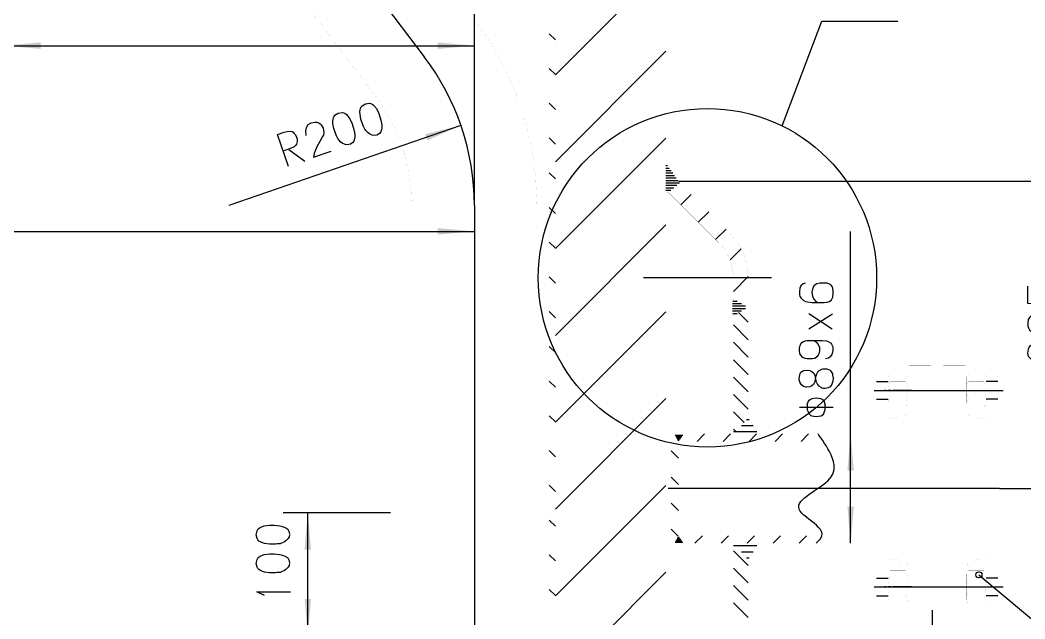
# Model space of a CAD drawing. Extents: x 0 to 8410, y 0 to 11890.
# Drawn here: x 3619 to 4437, y 7363 to 7851 of the extents above; entities that cross this region are included whole.
import ezdxf

# ---------------------------------------------------------------- set-up
doc = ezdxf.new("R2010")
doc.units = 0
doc.header["$MEASUREMENT"] = 0
doc.linetypes.add('中心线', pattern=[20.6, 15, -1.8, 2, -1.8])
for name, color, linetype in [('6', 7, 'Continuous'), ('7', 7, 'Continuous'), ('8', 7, 'Continuous'), ('9', 7, 'Continuous')]:
    doc.layers.add(name, color=color, linetype=linetype)

# ---------------------------------------------------------------- blocks, each defined once
blk = doc.blocks.new('BLKENT38')
at = {"layer": '6', "color": 2, "linetype": 'Continuous'}
for p, q in [((3895.59, 7776.06), (3895.78, 7777.46)), ((3895.67, 7773.87), (3895.59, 7776.06)), ((3895.78, 7777.46), (3896.02, 7778.73)), ((3896.02, 7778.73), (3896.66, 7779.98)), ((3896.66, 7779.98), (3897.34, 7780.81)), ((3897.34, 7780.81), (3900.05, 7782.49)), ((3900.05, 7782.49), (3903.4, 7782.9)), ((3903.4, 7782.9), (3905.27, 7782.51)), ((3905.27, 7782.51), (3906.73, 7781.38)), ((3906.73, 7781.38), (3909.03, 7778.62)), ((3909.03, 7778.62), (3911.01, 7774.56)), ((3855.76, 7766.94), (3858.84, 7767.55)), ((3858.84, 7767.55), (3860.58, 7767.56)), ((3860.58, 7767.56), (3862.02, 7767.02)), ((3873.53, 7768.46), (3873.72, 7769.87)), ((3873.6, 7766.27), (3873.53, 7768.46)), ((3873.72, 7769.87), (3873.96, 7771.13)), ((3873.96, 7771.13), (3874.6, 7772.39)), ((3874.6, 7772.39), (3875.28, 7773.21)), ((3875.28, 7773.21), (3877.99, 7774.89)), ((3877.99, 7774.89), (3881.33, 7775.3)), ((3881.33, 7775.3), (3883.21, 7774.91)), ((3883.21, 7774.91), (3884.66, 7773.78)), ((3884.66, 7773.78), (3886.97, 7771.02)), ((3886.97, 7771.02), (3888.95, 7766.96)), ((3896.47, 7769.85), (3895.67, 7773.87)), ((3898.06, 7765.22), (3896.47, 7769.85)), ((3911.01, 7774.56), (3912.19, 7771.12)), ((3912.19, 7771.12), (3912.75, 7769.24)), ((3912.75, 7769.24), (3913.22, 7766.73)), ((3828.42, 7757.52), (3833.83, 7759.24)), ((3833.83, 7759.24), (3836.21, 7759.91)), ((3836.21, 7759.91), (3839.04, 7760.14)), ((3839.04, 7760.14), (3840.48, 7759.9)), ((3840.48, 7759.9), (3841.22, 7759.42)), ((3841.22, 7759.42), (3842.15, 7758.4)), ((3851.43, 7760.41), (3852.04, 7763.14)), ((3851.79, 7756.54), (3851.43, 7760.41)), ((3852.04, 7763.14), (3853.44, 7765.54)), ((3853.44, 7765.54), (3855.76, 7766.94)), ((3862.02, 7767.02), (3863.17, 7766.23)), ((3863.17, 7766.23), (3864.05, 7765.35)), ((3864.05, 7765.35), (3865.66, 7762.65)), ((3865.66, 7762.65), (3866.03, 7761)), ((3866.03, 7761), (3866.33, 7759.03)), ((3874.41, 7762.25), (3873.6, 7766.27)), ((3876, 7757.62), (3874.41, 7762.25)), ((3888.95, 7766.96), (3890.13, 7763.52)), ((3890.13, 7763.52), (3890.68, 7761.64)), ((3890.68, 7761.64), (3891.16, 7759.14)), ((3898.61, 7763.92), (3898.06, 7765.22)), ((3899.56, 7761.73), (3898.61, 7763.92)), ((3900.4, 7760.69), (3899.56, 7761.73)), ((3902.21, 7758.8), (3900.4, 7760.69)), ((3912.68, 7759.59), (3911.48, 7758.29)), ((3913.22, 7761.4), (3912.68, 7759.59)), ((3913.22, 7766.73), (3913.38, 7764.87)), ((3913.45, 7762.97), (3913.22, 7761.4)), ((3913.38, 7764.87), (3913.45, 7762.97)), ((3837.4, 7731.45), (3828.42, 7757.52)), ((3842.15, 7758.4), (3843.04, 7757.23)), ((3843.04, 7757.23), (3843.98, 7755.33)), ((3843.98, 7755.33), (3844.35, 7753.98)), ((3844.56, 7751.68), (3844.28, 7750.55)), ((3844.35, 7753.98), (3844.59, 7752.73)), ((3844.59, 7752.73), (3844.56, 7751.68)), ((3862.96, 7751.65), (3860.6, 7747.28)), ((3865.25, 7755.69), (3862.96, 7751.65)), ((3865.88, 7756.95), (3865.25, 7755.69)), ((3866.33, 7759.03), (3865.88, 7756.95)), ((3876.55, 7756.33), (3876, 7757.62)), ((3877.49, 7754.14), (3876.55, 7756.33)), ((3878.34, 7753.09), (3877.49, 7754.14)), ((3880.15, 7751.2), (3878.34, 7753.09)), ((3881.21, 7750.38), (3880.15, 7751.2)), ((3890.62, 7751.99), (3889.42, 7750.69)), ((3891.16, 7753.81), (3890.62, 7751.99)), ((3891.16, 7759.14), (3891.32, 7757.27)), ((3891.39, 7755.37), (3891.16, 7753.81)), ((3891.32, 7757.27), (3891.39, 7755.37)), ((3903.27, 7757.98), (3902.21, 7758.8)), ((3905.55, 7756.98), (3903.27, 7757.98)), ((3907.12, 7756.64), (3905.55, 7756.98)), ((3908.98, 7756.84), (3907.12, 7756.64)), ((3911.48, 7758.29), (3909.33, 7756.95)), ((3839.17, 7745.98), (3833.5, 7744.17)), ((3837.58, 7745.28), (3850.69, 7735.87)), ((3841.93, 7747.52), (3839.17, 7745.98)), ((3842.23, 7747.77), (3841.93, 7747.52)), ((3843.35, 7748.75), (3842.23, 7747.77)), ((3843.99, 7749.71), (3843.35, 7748.75)), ((3844.28, 7750.55), (3843.99, 7749.71)), ((3857.81, 7739.07), (3872.09, 7743.98)), ((3859.08, 7744.09), (3858.37, 7741.93)), ((3860.6, 7747.28), (3859.08, 7744.09)), ((3883.48, 7749.39), (3881.21, 7750.38)), ((3885.05, 7749.04), (3883.48, 7749.39)), ((3886.92, 7749.24), (3885.05, 7749.04)), ((3889.42, 7750.69), (3887.27, 7749.36)), ((3858.37, 7741.93), (3857.81, 7739.07))]:
    blk.add_line(p, q, dxfattribs=at)
at = {"layer": '6', "color": 1, "linetype": 'Continuous'}
blk.add_line((3977.9, 7764.88), (3788.8, 7699.76), dxfattribs=at)
blk.add_solid([(3977.9, 7764.88), (3950.5, 7752.67), (3948.79, 7757.62)], dxfattribs=at)
blk = doc.blocks.new('BLKENT94')
at = {"layer": '6', "color": 1, "linetype": 'Continuous'}
for p, q in [((3988.8, 7699.76), (3988.8, 7849.78)), ((3504.85, 7829.78), (3988.8, 7829.78))]:
    blk.add_line(p, q, dxfattribs=at)
for points in [[(3605.68, 7829.78), (3635.57, 7832.4), (3635.57, 7827.17)], [(3988.8, 7829.78), (3958.91, 7827.17), (3958.91, 7832.4)]]:
    blk.add_solid(points, dxfattribs=at)
blk = doc.blocks.new('BLKENT101')
at = {"layer": '6', "color": 1, "linetype": 'Continuous'}
for p, q in [((3920.58, 7449.35), (3833.13, 7449.35)), ((3853.13, 7349.35), (3853.13, 7449.35)), ((3920.58, 7349.35), (3833.13, 7349.35))]:
    blk.add_line(p, q, dxfattribs=at)
at = {"layer": '6', "color": 2, "linetype": 'Continuous'}
for p, q in [((3811.13, 7431.48), (3811.83, 7434.77)), ((3811.83, 7434.77), (3812.81, 7436.42)), ((3812.81, 7436.42), (3814.35, 7437.42)), ((3814.35, 7437.42), (3817.71, 7438.71)), ((3817.71, 7438.71), (3822.19, 7439.26)), ((3822.19, 7439.26), (3825.83, 7439.26)), ((3825.83, 7439.26), (3827.79, 7439.16)), ((3827.79, 7439.16), (3830.31, 7438.8)), ((3830.31, 7438.8), (3832.13, 7438.34)), ((3832.13, 7438.34), (3833.95, 7437.79)), ((3833.95, 7437.79), (3835.35, 7437.06)), ((3835.35, 7437.06), (3836.89, 7435.96)), ((3836.89, 7435.96), (3837.73, 7434.41)), ((3837.73, 7434.41), (3838.29, 7431.93)), ((3811.83, 7428.37), (3811.13, 7431.48)), ((3812.39, 7427.45), (3811.83, 7428.37)), ((3813.37, 7426.44), (3812.39, 7427.45)), ((3814.49, 7425.8), (3813.37, 7426.44)), ((3815.75, 7425.16), (3814.49, 7425.8)), ((3817.85, 7424.52), (3815.75, 7425.16)), ((3821.91, 7423.97), (3817.85, 7424.52)), ((3826.81, 7423.97), (3821.91, 7423.97)), ((3828.21, 7424.07), (3826.81, 7423.97)), ((3830.59, 7424.25), (3828.21, 7424.07)), ((3831.85, 7424.71), (3830.59, 7424.25)), ((3834.23, 7425.8), (3831.85, 7424.71)), ((3835.35, 7426.54), (3834.23, 7425.8)), ((3837.03, 7428.37), (3835.35, 7426.54)), ((3837.87, 7429.74), (3837.03, 7428.37)), ((3838.29, 7431.57), (3837.87, 7429.74)), ((3817.71, 7415.37), (3822.19, 7415.92)), ((3822.19, 7415.92), (3825.83, 7415.92)), ((3825.83, 7415.92), (3827.79, 7415.83)), ((3827.79, 7415.83), (3830.31, 7415.46)), ((3830.31, 7415.46), (3832.13, 7415.01)), ((3811.13, 7408.14), (3811.83, 7411.44)), ((3811.83, 7405.03), (3811.13, 7408.14)), ((3811.83, 7411.44), (3812.81, 7413.09)), ((3812.81, 7413.09), (3814.35, 7414.09)), ((3814.35, 7414.09), (3817.71, 7415.37)), ((3832.13, 7415.01), (3833.95, 7414.46)), ((3833.95, 7414.46), (3835.35, 7413.73)), ((3835.35, 7413.73), (3836.89, 7412.63)), ((3836.89, 7412.63), (3837.73, 7411.07)), ((3837.73, 7411.07), (3838.29, 7408.6)), ((3838.29, 7408.24), (3837.87, 7406.41)), ((3812.39, 7404.12), (3811.83, 7405.03)), ((3813.37, 7403.11), (3812.39, 7404.12)), ((3814.49, 7402.47), (3813.37, 7403.11)), ((3815.75, 7401.83), (3814.49, 7402.47)), ((3817.85, 7401.19), (3815.75, 7401.83)), ((3821.91, 7400.64), (3817.85, 7401.19)), ((3826.81, 7400.64), (3821.91, 7400.64)), ((3828.21, 7400.73), (3826.81, 7400.64)), ((3830.59, 7400.92), (3828.21, 7400.73)), ((3831.85, 7401.37), (3830.59, 7400.92)), ((3834.23, 7402.47), (3831.85, 7401.37)), ((3835.35, 7403.2), (3834.23, 7402.47)), ((3837.03, 7405.03), (3835.35, 7403.2)), ((3837.87, 7406.41), (3837.03, 7405.03)), ((3817.85, 7381.97), (3811.55, 7385.09)), ((3811.55, 7385.09), (3838.99, 7385.09))]:
    blk.add_line(p, q, dxfattribs=at)
at = {"layer": '6', "color": 1, "linetype": 'Continuous'}
for points in [[(3853.13, 7449.35), (3855.75, 7419.46), (3850.52, 7419.46)], [(3853.13, 7349.35), (3850.52, 7379.24), (3855.75, 7379.24)]]:
    blk.add_solid(points, dxfattribs=at)
blk = doc.blocks.new('BLKENT102')
at = {"layer": '6', "color": 1, "linetype": 'Continuous'}
blk.add_line((4295.3, 7424.59), (4295.3, 7678.59), dxfattribs=at)
at = {"layer": '6', "color": 2, "linetype": 'Continuous'}
for p, q in [((4258.34, 7636.41), (4256.52, 7635.77)), ((4270.1, 7636.41), (4267.86, 7635.86)), ((4273.88, 7636.41), (4270.1, 7636.41)), ((4275.84, 7636.41), (4273.88, 7636.41)), ((4277.52, 7635.95), (4275.84, 7636.41)), ((4253.86, 7632.29), (4253.58, 7629.55)), ((4253.58, 7629.55), (4253.58, 7627.26)), ((4254.84, 7634.12), (4253.86, 7632.29)), ((4256.52, 7635.77), (4254.84, 7634.12)), ((4264.5, 7632.48), (4263.8, 7629.18)), ((4263.8, 7629.18), (4264.22, 7625.52)), ((4265.62, 7634.49), (4264.5, 7632.48)), ((4267.86, 7635.86), (4265.62, 7634.49)), ((4279.06, 7635.13), (4277.52, 7635.95)), ((4280.6, 7633.39), (4279.06, 7635.13)), ((4281.16, 7630.46), (4280.6, 7633.39)), ((4281.16, 7627.99), (4281.16, 7630.46)), ((4253.58, 7627.26), (4254, 7625.52)), ((4254, 7625.52), (4254.98, 7624.06)), ((4254.98, 7624.06), (4256.66, 7622.59)), ((4256.66, 7622.59), (4258.48, 7621.59)), ((4258.48, 7621.59), (4260.3, 7621.31)), ((4260.3, 7621.31), (4263.66, 7620.76)), ((4263.66, 7620.76), (4273.74, 7620.76)), ((4264.22, 7625.52), (4265.48, 7623.14)), ((4265.48, 7623.14), (4267.02, 7621.59)), ((4267.02, 7621.59), (4268.14, 7620.95)), ((4273.74, 7620.76), (4276.12, 7620.95)), ((4276.12, 7620.95), (4278.08, 7621.5)), ((4278.08, 7621.5), (4279.76, 7622.69)), ((4279.76, 7622.69), (4280.88, 7624.88)), ((4280.88, 7624.88), (4281.16, 7627.99)), ((4280.6, 7611.25), (4261.14, 7598.9)), ((4280.18, 7598.9), (4261.28, 7611.52)), ((4254.84, 7586.91), (4255.68, 7588.01)), ((4255.68, 7588.01), (4256.94, 7589.01)), ((4256.94, 7589.01), (4258.48, 7589.56)), ((4258.48, 7589.56), (4260.02, 7589.65)), ((4260.02, 7589.65), (4266.46, 7589.65)), ((4266.18, 7589.56), (4268, 7587.82)), ((4266.46, 7589.65), (4272.2, 7589.65)), ((4268, 7587.82), (4269.26, 7585.9)), ((4272.2, 7589.65), (4275.56, 7589.38)), ((4275.56, 7589.38), (4277.1, 7589.01)), ((4277.1, 7589.01), (4278.78, 7587.82)), ((4278.78, 7587.82), (4279.76, 7586.73)), ((4253.58, 7582.97), (4254, 7585.08)), ((4253.58, 7581.33), (4253.58, 7582.97)), ((4254, 7579.22), (4253.58, 7581.33)), ((4254, 7585.08), (4254.42, 7586.27)), ((4254.84, 7577.67), (4254, 7579.22)), ((4254.42, 7586.27), (4254.84, 7586.91)), ((4269.68, 7579.5), (4268.98, 7577.67)), ((4269.26, 7585.9), (4269.82, 7583.89)), ((4269.82, 7581.88), (4269.68, 7579.5)), ((4269.82, 7583.89), (4269.82, 7581.88)), ((4279.76, 7586.73), (4280.46, 7585.17)), ((4280.46, 7579.86), (4279.9, 7578.31)), ((4280.46, 7585.17), (4280.74, 7584.07)), ((4280.74, 7581.88), (4280.46, 7579.86)), ((4280.74, 7584.07), (4280.74, 7581.88)), ((4256.38, 7575.93), (4254.84, 7577.67)), ((4258.2, 7574.92), (4256.38, 7575.93)), ((4260.02, 7574.65), (4258.2, 7574.92)), ((4261.98, 7574.65), (4260.02, 7574.65)), ((4264.22, 7574.65), (4261.98, 7574.65)), ((4266.18, 7575.01), (4264.22, 7574.65)), ((4267.72, 7576.29), (4266.18, 7575.01)), ((4268.98, 7577.67), (4267.72, 7576.29)), ((4277.24, 7575.38), (4274.86, 7574.65)), ((4278.64, 7576.39), (4277.24, 7575.38)), ((4279.9, 7578.31), (4278.64, 7576.39)), ((4253.58, 7560.46), (4254.14, 7562.75)), ((4254.14, 7562.75), (4254.84, 7563.85)), ((4254.84, 7563.85), (4256.1, 7564.86)), ((4256.1, 7564.86), (4257.08, 7565.31)), ((4257.08, 7565.31), (4260.02, 7565.59)), ((4260.02, 7565.59), (4261.98, 7565.31)), ((4261.98, 7565.31), (4263.8, 7564.49)), ((4263.8, 7564.49), (4265.2, 7563.03)), ((4265.2, 7563.03), (4266.04, 7561.29)), ((4268.28, 7563.85), (4267.58, 7562.2)), ((4269.54, 7564.95), (4268.28, 7563.85)), ((4271.5, 7566.23), (4269.54, 7564.95)), ((4272.76, 7566.41), (4271.5, 7566.23)), ((4274.58, 7566.41), (4272.76, 7566.41)), ((4276.26, 7566.41), (4274.58, 7566.41)), ((4277.66, 7565.86), (4276.26, 7566.41)), ((4278.78, 7565.22), (4277.66, 7565.86)), ((4279.34, 7564.77), (4278.78, 7565.22)), ((4279.9, 7563.85), (4279.34, 7564.77)), ((4280.74, 7562.48), (4279.9, 7563.85)), ((4253.44, 7557.72), (4253.58, 7560.46)), ((4254.14, 7555.16), (4253.44, 7557.72)), ((4255.26, 7553.51), (4254.14, 7555.16)), ((4266.04, 7556.07), (4265.06, 7553.97)), ((4266.04, 7561.29), (4266.32, 7560.01)), ((4266.46, 7558.45), (4266.04, 7556.07)), ((4266.32, 7560.01), (4267.02, 7556.62)), ((4267.58, 7562.2), (4266.46, 7559.09)), ((4267.02, 7556.62), (4267.72, 7554.88)), ((4267.72, 7554.88), (4268.28, 7553.97)), ((4279.9, 7553.69), (4280.6, 7555.25)), ((4280.6, 7555.25), (4281.02, 7556.8)), ((4280.88, 7561.47), (4280.74, 7562.48)), ((4281.3, 7558.91), (4280.88, 7561.47)), ((4281.02, 7556.8), (4281.3, 7558.91)), ((4256.94, 7552.23), (4255.26, 7553.51)), ((4258.76, 7551.77), (4256.94, 7552.23)), ((4259.74, 7551.77), (4258.76, 7551.77)), ((4261.98, 7551.95), (4259.74, 7551.77)), ((4263.8, 7552.69), (4261.98, 7551.95)), ((4265.06, 7553.97), (4263.8, 7552.69)), ((4268.28, 7553.97), (4269.12, 7552.69)), ((4269.12, 7552.69), (4270.94, 7551.68)), ((4270.94, 7551.68), (4271.92, 7551.22)), ((4271.92, 7551.22), (4273.04, 7550.95)), ((4273.04, 7550.95), (4274.3, 7550.95)), ((4274.3, 7550.95), (4275.84, 7551.04)), ((4275.84, 7551.04), (4277.38, 7551.41)), ((4277.38, 7551.41), (4278.36, 7551.95)), ((4278.36, 7551.95), (4279.2, 7552.6)), ((4279.2, 7552.6), (4279.9, 7553.69)), ((4260.02, 7537.5), (4260.86, 7540.33)), ((4260.86, 7540.33), (4261.42, 7541.16)), ((4261.42, 7541.16), (4262.82, 7542.07)), ((4262.82, 7542.07), (4263.94, 7542.53)), ((4263.94, 7542.53), (4265.34, 7542.8)), ((4265.34, 7542.8), (4267.3, 7542.9)), ((4267.3, 7542.9), (4269.26, 7542.8)), ((4269.26, 7542.8), (4270.8, 7542.53)), ((4270.8, 7542.53), (4272.06, 7541.98)), ((4272.06, 7541.98), (4273.32, 7541.07)), ((4273.32, 7541.07), (4274.58, 7537.5)), ((4253.58, 7535.39), (4281.16, 7535.39)), ((4260.02, 7537.5), (4260.02, 7533.29)), ((4260.02, 7533.29), (4261.42, 7529.9)), ((4273.18, 7529.72), (4274.58, 7533.29)), ((4274.58, 7533.29), (4274.58, 7537.5)), ((4261.42, 7529.9), (4262.4, 7529.08)), ((4262.4, 7529.08), (4262.96, 7528.71)), ((4262.96, 7528.71), (4263.8, 7528.35)), ((4263.8, 7528.35), (4265.34, 7527.98)), ((4265.34, 7527.98), (4267.3, 7527.89)), ((4267.3, 7527.89), (4269.26, 7527.98)), ((4269.26, 7527.98), (4271.36, 7528.44)), ((4271.36, 7528.44), (4272.06, 7528.8)), ((4272.06, 7528.8), (4273.18, 7529.72))]:
    blk.add_line(p, q, dxfattribs=at)
at = {"layer": '6', "color": 1, "linetype": 'Continuous'}
for points in [[(4295.3, 7513.59), (4297.92, 7483.7), (4292.69, 7483.7)], [(4295.3, 7424.59), (4292.69, 7454.48), (4297.92, 7454.48)]]:
    blk.add_solid(points, dxfattribs=at)
blk = doc.blocks.new('BLKENT103')
at = {"layer": '6', "color": 1, "linetype": 'Continuous'}
for p, q in [((4361.8, 7370.09), (4361.8, 7282.1)), ((4211.8, 7302.1), (4361.8, 7302.1))]:
    blk.add_line(p, q, dxfattribs=at)
at = {"layer": '6', "color": 2, "linetype": 'Continuous'}
for p, q in [((4269.42, 7337.38), (4272.54, 7343.68)), ((4272.54, 7343.68), (4272.54, 7316.24)), ((4289.37, 7343.96), (4288.64, 7330.66)), ((4303.28, 7343.96), (4289.37, 7343.96)), ((4313.25, 7340.74), (4313.9, 7341.86)), ((4313.9, 7341.86), (4314.9, 7342.84)), ((4314.9, 7342.84), (4315.82, 7343.4)), ((4315.82, 7343.4), (4318.93, 7344.1)), ((4318.93, 7344.1), (4322.22, 7343.4)), ((4322.22, 7343.4), (4323.87, 7342.42)), ((4323.87, 7342.42), (4324.88, 7340.88)), ((4311.42, 7333.32), (4311.97, 7337.38)), ((4311.97, 7337.38), (4312.61, 7339.48)), ((4312.61, 7339.48), (4313.25, 7340.74)), ((4324.88, 7340.88), (4326.16, 7337.52)), ((4326.16, 7337.52), (4326.71, 7333.04)), ((4288.64, 7330.66), (4291.66, 7332.2)), ((4291.66, 7332.2), (4294.4, 7332.9)), ((4294.4, 7332.9), (4297.06, 7332.9)), ((4297.06, 7332.9), (4300.54, 7331.78)), ((4300.54, 7331.78), (4302.18, 7330.38)), ((4302.18, 7330.38), (4302.82, 7329.12)), ((4302.82, 7329.12), (4303.19, 7327.44)), ((4303.19, 7327.44), (4303.37, 7324.64)), ((4311.42, 7328.42), (4311.42, 7333.32)), ((4311.52, 7327.02), (4311.42, 7328.42)), ((4311.7, 7324.64), (4311.52, 7327.02)), ((4326.61, 7327.44), (4326.25, 7324.92)), ((4326.71, 7329.4), (4326.61, 7327.44)), ((4326.71, 7333.04), (4326.71, 7329.4)), ((4288.64, 7320.16), (4288.09, 7321)), ((4289.1, 7319.18), (4288.64, 7320.16)), ((4291.29, 7317.36), (4289.1, 7319.18)), ((4292.94, 7316.66), (4291.29, 7317.36)), ((4299.9, 7317.36), (4297.61, 7316.38)), ((4301.73, 7318.9), (4299.9, 7317.36)), ((4302.55, 7320.3), (4301.73, 7318.9)), ((4303.1, 7321.84), (4302.55, 7320.3)), ((4303.37, 7324.64), (4303.1, 7321.84)), ((4312.16, 7323.38), (4311.7, 7324.64)), ((4313.25, 7321), (4312.16, 7323.38)), ((4313.99, 7319.88), (4313.25, 7321)), ((4315.82, 7318.2), (4313.99, 7319.88)), ((4317.19, 7317.36), (4315.82, 7318.2)), ((4319.02, 7316.94), (4317.19, 7317.36)), ((4321.86, 7317.5), (4319.39, 7316.94)), ((4323.41, 7318.34), (4321.86, 7317.5)), ((4324.51, 7319.88), (4323.41, 7318.34)), ((4325.24, 7321.28), (4324.51, 7319.88)), ((4325.79, 7323.1), (4325.24, 7321.28)), ((4326.25, 7324.92), (4325.79, 7323.1)), ((4294.31, 7316.38), (4292.94, 7316.66)), ((4297.61, 7316.38), (4294.31, 7316.38))]:
    blk.add_line(p, q, dxfattribs=at)
at = {"layer": '6', "color": 1, "linetype": 'Continuous'}
for points in [[(4211.8, 7302.1), (4241.68, 7304.71), (4241.68, 7299.48)], [(4361.8, 7302.1), (4331.91, 7299.48), (4331.91, 7304.71)]]:
    blk.add_solid(points, dxfattribs=at)
blk = doc.blocks.new('BLKENT104')
at = {"layer": '6', "color": 1, "linetype": 'Continuous'}
blk.add_line((4221.99, 7719.35), (4613.5, 7719.35), dxfattribs=at)
blk = doc.blocks.new('BLKENT105')
at = {"layer": '6', "color": 1, "linetype": 'Continuous'}
for p, q in [((4221.99, 7719.35), (4501.36, 7719.35)), ((4481.36, 7469.09), (4481.36, 7719.35)), ((4416.46, 7469.09), (4501.36, 7469.09))]:
    blk.add_line(p, q, dxfattribs=at)
at = {"layer": '6', "color": 2, "linetype": 'Continuous'}
for p, q in [((4439.5, 7634.04), (4439.5, 7620.13)), ((4450.56, 7627.81), (4451.68, 7631.29)), ((4451.68, 7631.29), (4453.08, 7632.94)), ((4453.08, 7632.94), (4454.34, 7633.58)), ((4454.34, 7633.58), (4456.02, 7633.94)), ((4456.02, 7633.94), (4458.82, 7634.13)), ((4458.82, 7634.13), (4461.62, 7633.85)), ((4461.62, 7633.85), (4463.16, 7633.3)), ((4463.16, 7633.3), (4464.56, 7632.48)), ((4464.56, 7632.48), (4466.1, 7630.65)), ((4466.1, 7630.65), (4467.08, 7628.36)), ((4467.08, 7628.36), (4467.08, 7625.07)), ((4439.5, 7620.13), (4452.8, 7619.39)), ((4450.56, 7625.16), (4450.56, 7627.81)), ((4451.26, 7622.41), (4450.56, 7625.16)), ((4452.8, 7619.39), (4451.26, 7622.41)), ((4466.1, 7622.05), (4464.28, 7619.85)), ((4466.8, 7623.7), (4466.1, 7622.05)), ((4467.08, 7625.07), (4466.8, 7623.7)), ((4463.3, 7619.39), (4462.46, 7618.85)), ((4464.28, 7619.85), (4463.3, 7619.39)), ((4439.92, 7606.68), (4439.64, 7603.93)), ((4439.64, 7603.93), (4439.64, 7601.64)), ((4440.9, 7608.51), (4439.92, 7606.68)), ((4442.58, 7610.15), (4440.9, 7608.51)), ((4444.4, 7610.79), (4442.58, 7610.15)), ((4450.56, 7606.86), (4449.86, 7603.56)), ((4451.68, 7608.87), (4450.56, 7606.86)), ((4453.92, 7610.24), (4451.68, 7608.87)), ((4456.16, 7610.79), (4453.92, 7610.24)), ((4459.94, 7610.79), (4456.16, 7610.79)), ((4461.9, 7610.79), (4459.94, 7610.79)), ((4463.58, 7610.34), (4461.9, 7610.79)), ((4465.12, 7609.51), (4463.58, 7610.34)), ((4466.66, 7607.77), (4465.12, 7609.51)), ((4467.22, 7604.85), (4466.66, 7607.77)), ((4467.22, 7602.37), (4467.22, 7604.85)), ((4439.64, 7601.64), (4440.06, 7599.9)), ((4440.06, 7599.9), (4441.04, 7598.44)), ((4441.04, 7598.44), (4442.72, 7596.98)), ((4442.72, 7596.98), (4444.54, 7595.97)), ((4444.54, 7595.97), (4446.36, 7595.7)), ((4446.36, 7595.7), (4449.72, 7595.15)), ((4449.86, 7603.56), (4450.28, 7599.9)), ((4450.28, 7599.9), (4451.54, 7597.53)), ((4451.54, 7597.53), (4453.08, 7595.97)), ((4453.08, 7595.97), (4454.2, 7595.33)), ((4462.18, 7595.33), (4464.14, 7595.88)), ((4464.14, 7595.88), (4465.82, 7597.07)), ((4465.82, 7597.07), (4466.94, 7599.26)), ((4466.94, 7599.26), (4467.22, 7602.37)), ((4443.84, 7586.73), (4446.92, 7587.37)), ((4446.92, 7587.37), (4448.6, 7587.19)), ((4449.72, 7595.15), (4459.8, 7595.15)), ((4459.8, 7595.15), (4462.18, 7595.33)), ((4466.66, 7572.27), (4466.66, 7587.37)), ((4439.64, 7579.41), (4440.06, 7582.52)), ((4440.2, 7576.75), (4439.64, 7579.41)), ((4440.06, 7582.52), (4440.62, 7584.17)), ((4440.62, 7584.17), (4441.6, 7585.36)), ((4441.6, 7585.36), (4442.72, 7586.18)), ((4442.72, 7586.18), (4443.84, 7586.73)), ((4448.6, 7587.19), (4450.56, 7586.82)), ((4450.56, 7586.82), (4452.38, 7585.72)), ((4452.38, 7585.72), (4453.36, 7584.71)), ((4453.36, 7584.71), (4456.44, 7581.24)), ((4456.44, 7581.24), (4459.8, 7577.58)), ((4442.02, 7574.65), (4440.2, 7576.75)), ((4444.4, 7573.19), (4442.02, 7574.65)), ((4448.18, 7572.27), (4444.4, 7573.19)), ((4459.8, 7577.58), (4462.32, 7575.11)), ((4462.32, 7575.11), (4464.14, 7573.73)), ((4464.14, 7573.73), (4466.66, 7572.27))]:
    blk.add_line(p, q, dxfattribs=at)
at = {"layer": '6', "color": 1, "linetype": 'Continuous'}
for points in [[(4481.36, 7719.35), (4483.98, 7689.47), (4478.75, 7689.47)], [(4481.36, 7469.09), (4478.75, 7498.98), (4483.98, 7498.98)]]:
    blk.add_solid(points, dxfattribs=at)
blk = doc.blocks.new('BLKENT114')
at = {"layer": '6', "color": 1, "linetype": 'Continuous'}
for p, q in [((4049.8, 7919.35), (4505.07, 7919.35)), ((4485.07, 7719.35), (4485.07, 7919.35)), ((4221.99, 7719.35), (4505.07, 7719.35))]:
    blk.add_line(p, q, dxfattribs=at)
at = {"layer": '6', "color": 2, "linetype": 'Continuous'}
for p, q in [((4444.75, 7856.42), (4446.29, 7857.43)), ((4446.29, 7857.43), (4449.65, 7858.71)), ((4449.65, 7858.71), (4454.13, 7859.26)), ((4454.13, 7859.26), (4457.77, 7859.26)), ((4457.77, 7859.26), (4459.73, 7859.17)), ((4459.73, 7859.17), (4462.25, 7858.8)), ((4462.25, 7858.8), (4464.07, 7858.34)), ((4464.07, 7858.34), (4465.89, 7857.79)), ((4465.89, 7857.79), (4467.29, 7857.06)), ((4443.07, 7851.48), (4443.77, 7854.77)), ((4443.77, 7848.37), (4443.07, 7851.48)), ((4443.77, 7854.77), (4444.75, 7856.42)), ((4467.29, 7857.06), (4468.83, 7855.96)), ((4468.83, 7855.96), (4469.67, 7854.41)), ((4469.81, 7849.74), (4468.97, 7848.37)), ((4469.67, 7854.41), (4470.23, 7851.94)), ((4470.23, 7851.57), (4469.81, 7849.74)), ((4444.33, 7847.45), (4443.77, 7848.37)), ((4445.31, 7846.45), (4444.33, 7847.45)), ((4446.43, 7845.81), (4445.31, 7846.45)), ((4447.69, 7845.17), (4446.43, 7845.81)), ((4449.79, 7844.53), (4447.69, 7845.17)), ((4453.85, 7843.98), (4449.79, 7844.53)), ((4458.75, 7843.98), (4453.85, 7843.98)), ((4460.15, 7844.07), (4458.75, 7843.98)), ((4462.53, 7844.25), (4460.15, 7844.07)), ((4463.79, 7844.71), (4462.53, 7844.25)), ((4466.17, 7845.81), (4463.79, 7844.71)), ((4467.29, 7846.54), (4466.17, 7845.81)), ((4468.97, 7848.37), (4467.29, 7846.54)), ((4443.77, 7831.44), (4444.75, 7833.09)), ((4444.75, 7833.09), (4446.29, 7834.09)), ((4446.29, 7834.09), (4449.65, 7835.38)), ((4449.65, 7835.38), (4454.13, 7835.93)), ((4454.13, 7835.93), (4457.77, 7835.93)), ((4457.77, 7835.93), (4459.73, 7835.83)), ((4459.73, 7835.83), (4462.25, 7835.47)), ((4462.25, 7835.47), (4464.07, 7835.01)), ((4464.07, 7835.01), (4465.89, 7834.46)), ((4465.89, 7834.46), (4467.29, 7833.73)), ((4467.29, 7833.73), (4468.83, 7832.63)), ((4443.07, 7828.15), (4443.77, 7831.44)), ((4443.77, 7825.04), (4443.07, 7828.15)), ((4444.33, 7824.12), (4443.77, 7825.04)), ((4468.97, 7825.04), (4467.29, 7823.21)), ((4468.83, 7832.63), (4469.67, 7831.08)), ((4469.81, 7826.41), (4468.97, 7825.04)), ((4469.67, 7831.08), (4470.23, 7828.6)), ((4470.23, 7828.24), (4469.81, 7826.41)), ((4445.31, 7823.11), (4444.33, 7824.12)), ((4446.43, 7822.47), (4445.31, 7823.11)), ((4447.69, 7821.83), (4446.43, 7822.47)), ((4449.79, 7821.19), (4447.69, 7821.83)), ((4453.85, 7820.64), (4449.79, 7821.19)), ((4458.75, 7820.64), (4453.85, 7820.64)), ((4460.15, 7820.74), (4458.75, 7820.64)), ((4462.53, 7820.92), (4460.15, 7820.74)), ((4463.79, 7821.38), (4462.53, 7820.92)), ((4466.17, 7822.47), (4463.79, 7821.38)), ((4467.29, 7823.21), (4466.17, 7822.47)), ((4443.77, 7807.65), (4444.33, 7809.3)), ((4444.33, 7809.3), (4445.31, 7810.49)), ((4445.31, 7810.49), (4446.43, 7811.31)), ((4446.43, 7811.31), (4447.55, 7811.86)), ((4447.55, 7811.86), (4450.63, 7812.5)), ((4450.63, 7812.5), (4452.31, 7812.32)), ((4452.31, 7812.32), (4454.27, 7811.95)), ((4454.27, 7811.95), (4456.09, 7810.85)), ((4456.09, 7810.85), (4457.07, 7809.85)), ((4457.07, 7809.85), (4460.15, 7806.37)), ((4470.37, 7797.4), (4470.37, 7812.5)), ((4443.35, 7804.54), (4443.77, 7807.65)), ((4443.91, 7801.89), (4443.35, 7804.54)), ((4445.73, 7799.78), (4443.91, 7801.89)), ((4460.15, 7806.37), (4463.51, 7802.71)), ((4463.51, 7802.71), (4466.03, 7800.24)), ((4466.03, 7800.24), (4467.85, 7798.87)), ((4448.11, 7798.32), (4445.73, 7799.78)), ((4451.89, 7797.4), (4448.11, 7798.32)), ((4467.85, 7798.87), (4470.37, 7797.4))]:
    blk.add_line(p, q, dxfattribs=at)
at = {"layer": '6', "color": 1, "linetype": 'Continuous'}
for points in [[(4485.07, 7919.35), (4487.68, 7889.47), (4482.45, 7889.47)], [(4485.07, 7719.35), (4482.45, 7749.24), (4487.68, 7749.24)]]:
    blk.add_solid(points, dxfattribs=at)
blk = doc.blocks.new('BLKENT290')
at = {"layer": '6', "color": 1, "linetype": 'Continuous'}
for p, q in [((3988.8, 7699.76), (3988.8, 7658.59)), ((3149.8, 7678.59), (3988.8, 7678.59))]:
    blk.add_line(p, q, dxfattribs=at)
blk.add_solid([(3988.8, 7678.59), (3958.91, 7675.97), (3958.91, 7681.2)], dxfattribs=at)
blk = doc.blocks.new('BLKENT396')
at = {"layer": '7', "color": 1, "linetype": 'Continuous'}
for p, q in [((4199.36, 7621.81), (4202.87, 7621.81)), ((4199.04, 7615.81), (4209.8, 7615.81)), ((4199.05, 7617.81), (4209.8, 7617.81)), ((4199.13, 7613.81), (4206.33, 7613.81)), ((4199.16, 7619.81), (4206.33, 7619.81)), ((4199.31, 7611.81), (4202.87, 7611.81))]:
    blk.add_line(p, q, dxfattribs=at)
blk = doc.blocks.new('BLKENT397')
at = {"layer": '7', "color": 1, "linetype": 'Continuous'}
for p, q in [((4157.07, 7700.11), (4165.55, 7708.59)), ((4171.21, 7685.97), (4179.7, 7694.45)), ((4185.35, 7671.82), (4193.84, 7680.31)), ((4197.09, 7655.28), (4206.17, 7664.35)), ((4199.8, 7629.7), (4211.79, 7641.69))]:
    blk.add_line(p, q, dxfattribs=at)
blk = doc.blocks.new('BLKENT398')
at = {"layer": '7', "color": 1, "linetype": 'Continuous'}
for p, q in [((4144.8, 7732.11), (4146.2, 7732.11)), ((4144.8, 7730.11), (4147.61, 7730.11)), ((4144.8, 7728.11), (4149.01, 7728.11)), ((4144.8, 7726.11), (4150.42, 7726.11)), ((4144.8, 7724.11), (4151.82, 7724.11)), ((4144.8, 7722.11), (4153.23, 7722.11)), ((4144.8, 7720.11), (4154.63, 7720.11)), ((4144.8, 7718.11), (4156.01, 7718.11)), ((4144.8, 7716.11), (4153.63, 7716.11)), ((4144.8, 7714.11), (4151.24, 7714.11)), ((4144.8, 7712.11), (4148.86, 7712.11))]:
    blk.add_line(p, q, dxfattribs=at)
blk = doc.blocks.new('BLKENT404')
at = {"layer": '7', "color": 1, "linetype": 'Continuous'}
for p, q in [((4054.8, 7834.5), (4049.8, 7839.5)), ((4054.8, 7806.21), (4049.8, 7811.21)), ((4054.8, 7777.93), (4049.8, 7782.93)), ((4054.8, 7749.65), (4049.8, 7754.65)), ((4054.8, 7721.36), (4049.8, 7726.36)), ((4054.8, 7693.08), (4049.8, 7698.08)), ((4054.8, 7664.79), (4049.8, 7669.79)), ((4054.8, 7636.51), (4049.8, 7641.51)), ((4054.8, 7608.22), (4049.8, 7613.22)), ((4054.8, 7579.94), (4049.8, 7584.94)), ((4054.8, 7551.66), (4049.8, 7556.66)), ((4054.8, 7523.37), (4049.8, 7528.37)), ((4054.8, 7495.09), (4049.8, 7500.09)), ((4054.8, 7466.8), (4049.8, 7471.8)), ((4054.8, 7438.52), (4049.8, 7443.52)), ((4054.8, 7410.23), (4049.8, 7415.23)), ((4054.8, 7381.95), (4049.8, 7386.95))]:
    blk.add_line(p, q, dxfattribs=at)
blk = doc.blocks.new('BLKENT407')
at = {"layer": '7', "color": 1, "linetype": 'Continuous'}
for p, q in [((4054.8, 7806.01), (4144.8, 7896.01)), ((4054.8, 7735.3), (4144.8, 7825.3)), ((4054.8, 7664.59), (4144.8, 7754.59)), ((4054.8, 7593.88), (4144.8, 7683.88)), ((4054.8, 7523.17), (4144.8, 7613.17)), ((4054.8, 7452.46), (4144.8, 7542.46)), ((4054.8, 7381.75), (4144.8, 7471.75)), ((4054.8, 7311.04), (4144.8, 7401.04))]:
    blk.add_line(p, q, dxfattribs=at)
blk = doc.blocks.new('BLKENT417')
at = {"layer": '7', "color": 1, "linetype": 'Continuous'}
for p, q in [((4152.26, 7512.59), (4158.54, 7512.59)), ((4152.81, 7511.59), (4157.83, 7511.59)), ((4153.36, 7510.59), (4157.13, 7510.59)), ((4153.91, 7509.59), (4156.42, 7509.59)), ((4154.46, 7508.59), (4155.72, 7508.59))]:
    blk.add_line(p, q, dxfattribs=at)
blk = doc.blocks.new('BLKENT418')
at = {"layer": '7', "color": 1, "linetype": 'Continuous'}
for p, q in [((4152.26, 7425.59), (4158.54, 7425.59)), ((4152.81, 7426.59), (4157.83, 7426.59)), ((4153.36, 7427.59), (4157.13, 7427.59)), ((4153.91, 7428.59), (4156.42, 7428.59)), ((4154.46, 7429.59), (4155.72, 7429.59))]:
    blk.add_line(p, q, dxfattribs=at)
blk = doc.blocks.new('BLKENT419')
at = {"layer": '7', "color": 1, "linetype": 'Continuous'}
for p, q in [((4168.52, 7424.59), (4174.52, 7430.59)), ((4189.73, 7424.59), (4195.73, 7430.59)), ((4210.95, 7424.59), (4216.95, 7430.59)), ((4232.16, 7424.59), (4238.16, 7430.59)), ((4253.37, 7424.59), (4259.37, 7430.59))]:
    blk.add_line(p, q, dxfattribs=at)
blk = doc.blocks.new('BLKENT420')
at = {"layer": '7', "color": 1, "linetype": 'Continuous'}
for p, q in [((4170.23, 7507.59), (4176.22, 7513.59)), ((4191.44, 7507.59), (4197.44, 7513.59)), ((4212.65, 7507.59), (4218.65, 7513.59)), ((4233.87, 7507.59), (4239.87, 7513.59)), ((4255.08, 7507.59), (4261.08, 7513.59))]:
    blk.add_line(p, q, dxfattribs=at)
blk = doc.blocks.new('BLKENT421')
at = {"layer": '7', "color": 1, "linetype": 'Continuous'}
for p, q in [((4210.59, 7525.48), (4212.69, 7525.48)), ((4199.8, 7515.48), (4202.2, 7515.48)), ((4202.2, 7515.48), (4218.91, 7515.48)), ((4206.4, 7520.48), (4215.8, 7520.48))]:
    blk.add_line(p, q, dxfattribs=at)
blk = doc.blocks.new('BLKENT422')
at = {"layer": '7', "color": 1, "linetype": 'Continuous'}
for p, q in [((4199.8, 7422.69), (4202.2, 7422.69)), ((4202.2, 7422.69), (4218.91, 7422.69)), ((4206.4, 7417.69), (4215.8, 7417.69)), ((4210.59, 7412.69), (4212.69, 7412.69))]:
    blk.add_line(p, q, dxfattribs=at)
blk = doc.blocks.new('BLKENT423')
at = {"layer": '7', "color": 1, "linetype": 'Continuous'}
for p, q in [((4211.8, 7604.51), (4203.9, 7612.41)), ((4211.8, 7590.37), (4199.8, 7602.37)), ((4211.8, 7576.23), (4199.8, 7588.23)), ((4211.8, 7562.08), (4199.8, 7574.08)), ((4211.8, 7547.94), (4199.8, 7559.94)), ((4211.8, 7533.8), (4199.8, 7545.8)), ((4208.48, 7522.97), (4199.8, 7531.66)), ((4201.83, 7515.48), (4199.8, 7517.51)), ((4211.8, 7406.52), (4199.8, 7418.52)), ((4211.8, 7392.38), (4199.8, 7404.38)), ((4211.8, 7378.24), (4199.8, 7390.24)), ((4211.8, 7364.09), (4199.8, 7376.09))]:
    blk.add_line(p, q, dxfattribs=at)
blk = doc.blocks.new('BLKENT424')
at = {"layer": '7', "color": 1, "linetype": 'Continuous'}
for p, q in [((4155.01, 7493.77), (4149.01, 7499.77)), ((4155.01, 7472.56), (4149.01, 7478.56)), ((4155.01, 7451.34), (4149.01, 7457.34)), ((4154.85, 7430.29), (4149.01, 7436.13))]:
    blk.add_line(p, q, dxfattribs=at)
blk = doc.blocks.new('BLKENT733')
at = {"layer": '8', "color": 1, "linetype": 'Continuous'}
blk.add_line((4399.8, 7398.9), (4730.68, 7121.54), dxfattribs=at)
at = {"layer": '8', "color": 2, "linetype": 'Continuous'}
for p, q in [((4762.13, 7174.97), (4765.74, 7178.1)), ((4765.74, 7178.1), (4770.29, 7179.06)), ((4770.29, 7179.06), (4775.62, 7178.33)), ((4775.62, 7178.33), (4778.44, 7177.37)), ((4803.39, 7177.61), (4805.27, 7178.57)), ((4805.27, 7178.57), (4807.46, 7179.06)), ((4807.46, 7179.06), (4812.8, 7179.06)), ((4812.8, 7179.06), (4816.09, 7178.82)), ((4816.09, 7178.82), (4818.91, 7177.86)), ((4758.05, 7164.42), (4759.62, 7170.89)), ((4759.62, 7170.89), (4762.13, 7174.97)), ((4778.44, 7177.37), (4780.48, 7175.7)), ((4780.48, 7175.7), (4781.9, 7173.78)), ((4781.9, 7173.78), (4782.84, 7171.85)), ((4782.84, 7171.85), (4783.93, 7166.58)), ((4798.52, 7170.42), (4799.46, 7172.34)), ((4799.46, 7172.34), (4800.4, 7174.25)), ((4800.4, 7174.25), (4801.97, 7176.17)), ((4801.97, 7176.17), (4803.39, 7177.61)), ((4818.91, 7177.86), (4821.11, 7176.41)), ((4821.11, 7176.41), (4822.68, 7174.74)), ((4822.68, 7174.74), (4823.78, 7172.34)), ((4823.78, 7172.34), (4824.25, 7169.45)), ((4783.62, 7163.7), (4782.99, 7160.34)), ((4783.93, 7166.58), (4783.62, 7163.7)), ((4823.15, 7164.17), (4820.64, 7161.54)), ((4823.78, 7166.33), (4823.15, 7164.17)), ((4824.25, 7169.45), (4823.78, 7166.33)), ((4779.39, 7155.54), (4773.42, 7150.26)), ((4781.11, 7157.21), (4779.39, 7155.54)), ((4782.99, 7160.34), (4781.11, 7157.21)), ((4814.68, 7158.65), (4811.23, 7157.94)), ((4811.23, 7157.94), (4814.05, 7157.7)), ((4814.05, 7157.7), (4818.6, 7156.74)), ((4817.5, 7159.61), (4814.68, 7158.65)), ((4820.64, 7161.54), (4817.5, 7159.61)), ((4818.6, 7156.74), (4820.8, 7156.02)), ((4820.8, 7156.02), (4822.84, 7154.09)), ((4822.84, 7154.09), (4824.56, 7151.22)), ((4773.42, 7150.26), (4767.15, 7144.5)), ((4824.56, 7151.22), (4825.03, 7148.57)), ((4825.03, 7148.57), (4825.03, 7144.01)), ((4762.91, 7140.18), (4760.56, 7137.06)), ((4767.15, 7144.5), (4762.91, 7140.18)), ((4799.46, 7138.98), (4797.89, 7142.58)), ((4801.03, 7137.06), (4799.46, 7138.98)), ((4823.78, 7138.73), (4822.37, 7137.06)), ((4824.88, 7141.85), (4823.78, 7138.73)), ((4825.03, 7144.01), (4824.88, 7141.85)), ((4760.56, 7137.06), (4758.05, 7132.73)), ((4758.05, 7132.73), (4783.93, 7132.73)), ((4803.39, 7135.37), (4801.03, 7137.06)), ((4805.74, 7134.17), (4803.39, 7135.37)), ((4809.35, 7133.93), (4805.74, 7134.17)), ((4817.5, 7133.93), (4809.35, 7133.93)), ((4820.17, 7135.37), (4817.5, 7133.93)), ((4822.37, 7137.06), (4820.17, 7135.37))]:
    blk.add_line(p, q, dxfattribs=at)
at = {"layer": '8', "color": 1, "linetype": 'Continuous', "const_width": 0.03}
blk.add_lwpolyline([(4730.68, 7121.54), (4850.68, 7121.54)], dxfattribs=at)
at = {"layer": '8', "color": 1, "linetype": 'Continuous'}
blk.add_circle((4399.8, 7398.9), 2.5, dxfattribs=at)
blk = doc.blocks.new('BLKENT775')
at = {"layer": '9', "color": 5, "linetype": '中心线'}
blk.add_line((4344.8, 7549.09), (4322.9, 7549.09), dxfattribs=at)
at = {"layer": '9', "color": 7, "linetype": 'Continuous', "const_width": 0.03}
for points in [[(4327.51, 7562.17, 0.577314), (4327.51, 7556.59, -0.1)], [(4327.51, 7556.59, 0.214955), (4327.51, 7541.59, -0.1)], [(4340.19, 7556.59, 0.577314), (4340.19, 7562.17, -0.1)], [(4340.19, 7541.59, 0.214955), (4340.19, 7556.59, -0.1)], [(4327.51, 7541.59, 0.577282), (4327.51, 7536, -0.1)], [(4340.19, 7536, 0.577282), (4340.19, 7541.59, -0.1)]]:
    blk.add_lwpolyline(points, format="xyb", dxfattribs=at)
for points in [[(4325.9, 7559.38), (4325.9, 7538.8)], [(4340.19, 7562.17), (4327.51, 7562.17)], [(4340.19, 7556.59), (4327.51, 7556.59)], [(4341.8, 7559.38), (4341.8, 7538.8)], [(4327.51, 7541.59), (4340.19, 7541.59)], [(4340.19, 7536), (4327.51, 7536)]]:
    blk.add_lwpolyline(points, dxfattribs=at)
blk = doc.blocks.new('BLKENT808')
at = {"layer": '9', "color": 5, "linetype": '中心线'}
blk.add_line((4386.69, 7549.09), (4408.59, 7549.09), dxfattribs=at)
at = {"layer": '9', "color": 7, "linetype": 'Continuous', "const_width": 0.03}
for points in [[(4391.3, 7562.17, 0.577314), (4391.3, 7556.59, -0.1)], [(4391.3, 7556.59, 0.214955), (4391.3, 7541.59, -0.1)], [(4403.98, 7556.59, 0.577314), (4403.98, 7562.17, -0.1)], [(4403.98, 7541.59, 0.214955), (4403.98, 7556.59, -0.1)], [(4391.3, 7541.59, 0.577282), (4391.3, 7536, -0.1)], [(4403.98, 7536, 0.577282), (4403.98, 7541.59, -0.1)]]:
    blk.add_lwpolyline(points, format="xyb", dxfattribs=at)
for points in [[(4389.69, 7559.38), (4389.69, 7538.8)], [(4391.3, 7562.17), (4403.98, 7562.17)], [(4391.3, 7556.59), (4403.98, 7556.59)], [(4405.59, 7559.38), (4405.59, 7538.8)], [(4403.98, 7541.59), (4391.3, 7541.59)], [(4391.3, 7536), (4403.98, 7536)]]:
    blk.add_lwpolyline(points, dxfattribs=at)
blk = doc.blocks.new('BLKENT809')
at = {"layer": '9', "color": 5, "linetype": '中心线'}
blk.add_line((4344.8, 7389.09), (4322.9, 7389.09), dxfattribs=at)
at = {"layer": '9', "color": 7, "linetype": 'Continuous', "const_width": 0.03}
for points in [[(4327.51, 7402.17, 0.577282), (4327.51, 7396.59, -0.1)], [(4340.19, 7396.59, 0.577282), (4340.19, 7402.17, -0.1)], [(4327.51, 7396.59, 0.214955), (4327.51, 7381.59, -0.1)], [(4340.19, 7381.59, 0.214955), (4340.19, 7396.59, -0.1)], [(4327.51, 7381.59, 0.577314), (4327.51, 7376, -0.1)], [(4340.19, 7376, 0.577314), (4340.19, 7381.59, -0.1)]]:
    blk.add_lwpolyline(points, format="xyb", dxfattribs=at)
for points in [[(4325.9, 7378.8), (4325.9, 7399.38)], [(4340.19, 7402.17), (4327.51, 7402.17)], [(4341.8, 7378.8), (4341.8, 7399.38)], [(4327.51, 7396.59), (4340.19, 7396.59)], [(4340.19, 7381.59), (4327.51, 7381.59)], [(4340.19, 7376), (4327.51, 7376)]]:
    blk.add_lwpolyline(points, dxfattribs=at)
blk = doc.blocks.new('BLKENT810')
at = {"layer": '9', "color": 5, "linetype": '中心线'}
blk.add_line((4386.69, 7389.09), (4408.59, 7389.09), dxfattribs=at)
at = {"layer": '9', "color": 7, "linetype": 'Continuous', "const_width": 0.03}
for points in [[(4391.3, 7402.17, 0.577282), (4391.3, 7396.59, -0.1)], [(4403.98, 7396.59, 0.577282), (4403.98, 7402.17, -0.1)], [(4391.3, 7396.59, 0.214955), (4391.3, 7381.59, -0.1)], [(4403.98, 7381.59, 0.214955), (4403.98, 7396.59, -0.1)], [(4391.3, 7381.59, 0.577314), (4391.3, 7376, -0.1)], [(4403.98, 7376, 0.577314), (4403.98, 7381.59, -0.1)]]:
    blk.add_lwpolyline(points, format="xyb", dxfattribs=at)
for points in [[(4389.69, 7378.8), (4389.69, 7399.38)], [(4391.3, 7402.17), (4403.98, 7402.17)], [(4405.59, 7378.8), (4405.59, 7399.38)], [(4403.98, 7396.59), (4391.3, 7396.59)], [(4391.3, 7381.59), (4403.98, 7381.59)], [(4391.3, 7376), (4403.98, 7376)]]:
    blk.add_lwpolyline(points, dxfattribs=at)

msp = doc.modelspace()

# ---------------------------------------------------------------- linework, layer by layer
at = {"layer": '6'}
for p, q in [((3646.44, 8217.66), (3948.04, 7820.76)), ((3988.8, 7699.76), (3988.8, 7876.72)), ((4239.64, 7764.42), (4271.88, 7849.78)), ((4271.88, 7849.78), (4333.85, 7849.78)), ((4155.16, 7719.35), (4221.99, 7719.35)), ((3988.8, 7699.76), (3988.8, 4919.35)), ((4230.82, 7640.81), (4126.55, 7640.81)), ((4316.36, 7556.29), (4325.9, 7556.29)), ((4415.13, 7556.29), (4405.59, 7556.29)), ((4314.44, 7549.09), (4419.43, 7549.09)), ((4316.36, 7541.89), (4325.9, 7541.89)), ((4415.13, 7541.89), (4405.59, 7541.89)), ((4269.5, 7512.63), (4268.82, 7513.59)), ((4271.07, 7510.39), (4269.5, 7512.63)), ((4272.62, 7508.15), (4271.07, 7510.39)), ((4274.11, 7505.92), (4272.62, 7508.15)), ((4275.53, 7503.7), (4274.11, 7505.92)), ((4276.87, 7501.5), (4275.53, 7503.7)), ((4278.09, 7499.31), (4276.87, 7501.5)), ((4279.18, 7497.14), (4278.09, 7499.31)), ((4280.12, 7495), (4279.18, 7497.14)), ((4280.88, 7492.89), (4280.12, 7495)), ((4281.45, 7490.81), (4280.88, 7492.89)), ((4281.81, 7488.76), (4281.45, 7490.81)), ((4279.68, 7479.16), (4280.7, 7480.99)), ((4280.7, 7480.99), (4281.4, 7482.86)), ((4281.4, 7482.86), (4281.8, 7484.79)), ((4281.8, 7484.79), (4281.93, 7486.75)), ((4281.93, 7486.75), (4281.81, 7488.76)), ((4272.69, 7472.26), (4274.74, 7473.9)), ((4274.74, 7473.9), (4276.61, 7475.57)), ((4276.61, 7475.57), (4278.25, 7477.29)), ((4278.25, 7477.29), (4279.61, 7479.06)), ((4279.61, 7479.06), (4279.68, 7479.16)), ((4279.68, 7479.16), (4279.68, 7479.16)), ((4416.46, 7469.09), (4146.57, 7469.09)), ((4259.54, 7463.02), (4261.57, 7464.52)), ((4261.57, 7464.52), (4263.74, 7466.02)), ((4263.74, 7466.02), (4265.98, 7467.55)), ((4265.98, 7467.55), (4268.26, 7469.09)), ((4268.26, 7469.09), (4270.51, 7470.66)), ((4270.51, 7470.66), (4272.69, 7472.26)), ((4253.18, 7455.54), (4253.77, 7457.05)), ((4253.77, 7457.05), (4254.76, 7458.55)), ((4254.76, 7458.55), (4256.08, 7460.04)), ((4256.08, 7460.04), (4257.69, 7461.53)), ((4257.69, 7461.53), (4259.54, 7463.02)), ((4253.03, 7454.01), (4253.18, 7455.54)), ((4253.37, 7452.46), (4253.03, 7454.01)), ((4253.4, 7452.4), (4253.37, 7452.46)), ((4253.37, 7452.46), (4253.37, 7452.46)), ((4254.28, 7450.82), (4253.4, 7452.4)), ((4255.62, 7449.22), (4254.28, 7450.82)), ((4257.3, 7447.59), (4255.62, 7449.22)), ((4259.23, 7445.95), (4257.3, 7447.59)), ((4261.31, 7444.28), (4259.23, 7445.95)), ((4263.45, 7442.6), (4261.31, 7444.28)), ((4265.56, 7440.91), (4263.45, 7442.6)), ((4267.52, 7439.21), (4265.56, 7440.91)), ((4269.25, 7437.49), (4267.52, 7439.21)), ((4270.65, 7435.77), (4269.25, 7437.49)), ((4271.62, 7434.05), (4270.65, 7435.77)), ((4272.06, 7432.32), (4271.62, 7434.05)), ((4271.88, 7430.59), (4272.06, 7432.32)), ((4267.16, 7424.59), (4268.9, 7426.31)), ((4268.9, 7426.31), (4270.43, 7428.04)), ((4270.43, 7428.04), (4271.55, 7429.77)), ((4271.55, 7429.77), (4271.88, 7430.59)), ((4271.88, 7430.59), (4271.88, 7430.59)), ((4316.36, 7396.29), (4325.9, 7396.29)), ((4415.13, 7396.29), (4405.59, 7396.29)), ((4314.44, 7389.09), (4419.43, 7389.09)), ((4316.36, 7381.89), (4325.9, 7381.89)), ((4415.13, 7381.89), (4405.59, 7381.89))]:
    msp.add_line(p, q, dxfattribs=at)
at = {"layer": '6', "const_width": 0.03}
for points in [[(3585.05, 8214.16), (3907.43, 7789.9)], [(4049.8, 4919.35), (4049.8, 7919.35)], [(4054.8, 4936.95), (4054.8, 7901.75)], [(4144.8, 4937.38), (4144.8, 7901.33)], [(4156.03, 7718.12), (4144.8, 7734.11)], [(4146.8, 7710.38), (4156.03, 7718.12)], [(4146.8, 7710.38), (4188.08, 7669.1)], [(4156.03, 7718.12), (4196.57, 7677.58)], [(3937.8, 7449.35), (3937.8, 7699.76)], [(4039.8, 7449.35), (4039.8, 7699.76)], [(4199.8, 7623.59), (4199.8, 7640.81)], [(4211.8, 7526.92), (4211.8, 7640.81)], [(4209.8, 7617.81), (4199.8, 7623.59)], [(4199.04, 7616.62), (4144.79, 7616.62)], [(4209.8, 7615.81), (4199.8, 7610.04)], [(4209.8, 7617.81), (4211.8, 7617.81)], [(4211.8, 7615.81), (4209.8, 7615.81)], [(4199.8, 7513.59), (4199.8, 7610.04)], [(4342.8, 7569.09), (4341.8, 7568.09)], [(4341.8, 7469.09), (4341.8, 7568.09)], [(4342.8, 7569.09), (4360.8, 7569.09)], [(4361.8, 7568.09), (4360.8, 7569.09)], [(4361.8, 7568.09), (4361.8, 7469.09)], [(4369.8, 7568.09), (4370.8, 7569.09)], [(4369.8, 7568.09), (4369.8, 7469.09)], [(4388.8, 7569.09), (4370.8, 7569.09)], [(4388.8, 7569.09), (4389.8, 7568.09)], [(4389.8, 7469.09), (4389.8, 7568.09)], [(4317.16, 7557.09), (4316.16, 7556.09)], [(4316.16, 7556.09), (4316.16, 7542.09)], [(4317.16, 7557.09), (4317.16, 7541.09)], [(4317.16, 7557.09), (4325.9, 7557.09)], [(4361.8, 7557.09), (4369.8, 7557.09)], [(4414.32, 7557.09), (4405.59, 7557.09)], [(4414.32, 7557.09), (4414.32, 7541.09)], [(4414.32, 7557.09), (4415.32, 7556.09)], [(4415.32, 7556.09), (4415.32, 7542.09)], [(4317.16, 7541.09), (4316.16, 7542.09)], [(4317.16, 7541.09), (4325.9, 7541.09)], [(4361.8, 7541.09), (4369.8, 7541.09)], [(4414.32, 7541.09), (4405.59, 7541.09)], [(4414.32, 7541.09), (4415.32, 7542.09)], [(4361.8, 7530.09), (4364.91, 7530.09)], [(4366.58, 7532.9), (4364.91, 7532.9)], [(4364.91, 7405.28), (4364.91, 7532.9)], [(4366.58, 7405.28), (4366.58, 7532.9)], [(4366.58, 7530.09), (4369.8, 7530.09)], [(4202.2, 7515.48), (4211.8, 7526.92)], [(4211.8, 7526.92), (4220.09, 7513.59)], [(4325.8, 7526.12), (4336.53, 7527.44)], [(4325.8, 7469.09), (4325.8, 7526.12)], [(4405.8, 7526.12), (4395.07, 7527.44)], [(4405.8, 7469.09), (4405.8, 7526.12)], [(4199.8, 7515.48), (4202.2, 7515.48)], [(4319.8, 7513.74), (4325.8, 7519.74)], [(4319.8, 7469.09), (4319.8, 7513.74)], [(4149.01, 7513.59), (4149.01, 7424.59)], [(4319.8, 7513.59), (4149.01, 7513.59)], [(4155.01, 7507.59), (4151.71, 7513.59)], [(4155.01, 7507.59), (4159.24, 7513.59)], [(4155.01, 7430.59), (4155.01, 7507.59)], [(4155.01, 7507.59), (4272.99, 7507.59)], [(4155.01, 7499.48), (4187.72, 7499.48)], [(4187.72, 7469.09), (4187.72, 7499.48)], [(4187.72, 7469.09), (4187.72, 7438.69)], [(4319.8, 7469.09), (4319.8, 7424.43)], [(4325.8, 7469.09), (4325.8, 7412.05)], [(4341.8, 7469.09), (4341.8, 7370.09)], [(4361.8, 7370.09), (4361.8, 7469.09)], [(4369.8, 7370.09), (4369.8, 7469.09)], [(4389.8, 7469.09), (4389.8, 7370.09)], [(4405.8, 7469.09), (4405.8, 7412.05)], [(3920.58, 7449.35), (4049.8, 7449.35)], [(3920.58, 7349.35), (3920.58, 7449.35)], [(4155.01, 7438.69), (4187.72, 7438.69)], [(4319.8, 7424.59), (4149.01, 7424.59)], [(4155.01, 7430.59), (4151.71, 7424.59)], [(4155.01, 7430.59), (4159.24, 7424.59)], [(4155.15, 7430.59), (4271.88, 7430.59)], [(4199.8, 4496.12), (4199.8, 7424.59)], [(4211.8, 7411.26), (4220.09, 7424.59)], [(4319.8, 7424.43), (4325.8, 7418.43)], [(4199.8, 7422.69), (4202.2, 7422.69)], [(4202.2, 7422.69), (4211.8, 7411.26)], [(4211.8, 4449.06), (4211.8, 7411.26)], [(4325.8, 7412.05), (4336.53, 7410.74)], [(4361.8, 7408.09), (4364.91, 7408.09)], [(4366.58, 7408.09), (4369.8, 7408.09)], [(4405.8, 7412.05), (4395.07, 7410.74)], [(4366.58, 7405.28), (4364.91, 7405.28)], [(4317.16, 7397.09), (4316.16, 7396.09)], [(4316.16, 7382.09), (4316.16, 7396.09)], [(4317.16, 7381.09), (4317.16, 7397.09)], [(4317.16, 7397.09), (4325.9, 7397.09)], [(4361.8, 7397.09), (4369.8, 7397.09)], [(4414.32, 7397.09), (4405.59, 7397.09)], [(4414.32, 7381.09), (4414.32, 7397.09)], [(4414.32, 7397.09), (4415.32, 7396.09)], [(4415.32, 7382.09), (4415.32, 7396.09)], [(4317.16, 7381.09), (4316.16, 7382.09)], [(4317.16, 7381.09), (4325.9, 7381.09)], [(4361.8, 7381.09), (4369.8, 7381.09)], [(4414.32, 7381.09), (4405.59, 7381.09)], [(4414.32, 7381.09), (4415.32, 7382.09)], [(4342.8, 7369.09), (4341.8, 7370.09)], [(4342.8, 7369.09), (4360.8, 7369.09)], [(4361.8, 7370.09), (4360.8, 7369.09)], [(4369.8, 7370.09), (4370.8, 7369.09)], [(4388.8, 7369.09), (4370.8, 7369.09)], [(4388.8, 7369.09), (4389.8, 7370.09)]]:
    msp.add_lwpolyline(points, dxfattribs=at)
for points in [[(4039.8, 7699.76, 0.163893), (3988.65, 7851.62, -0.1)], [(3937.8, 7699.76, 0.163892), (3907.43, 7789.9, -0.1)], [(4144.8, 7710.38, 0.347697), (4146.8, 7710.38, -0.1)], [(4211.8, 7640.81, 0.198912), (4196.57, 7677.58, -0.1)], [(4199.8, 7640.81, 0.198912), (4188.08, 7669.1, -0.1)], [(4199.8, 7624.58, 0.0956048), (4199.8, 7608.66, -0.1)], [(4336.53, 7527.44, 0.378866), (4341.8, 7533.4, -0.1)], [(4389.8, 7533.4, 0.378866), (4395.07, 7527.44, -0.1)], [(4341.8, 7404.78, 0.378866), (4336.53, 7410.74, -0.1)], [(4395.07, 7410.74, 0.378866), (4389.8, 7404.78, -0.1)]]:
    msp.add_lwpolyline(points, format="xyb", dxfattribs=at)
at = {"layer": '6'}
msp.add_circle((4178.68, 7640.81), 137.827, dxfattribs=at)
msp.add_arc((3788.8, 7699.76), 200, 0, 37.2308, dxfattribs=at)

# ---------------------------------------------------------------- block references
for name in ['BLKENT94', 'BLKENT114', 'BLKENT407', 'BLKENT404', 'BLKENT38', 'BLKENT398', 'BLKENT290', 'BLKENT104', 'BLKENT105', 'BLKENT397', 'BLKENT102', 'BLKENT396', 'BLKENT423', 'BLKENT775', 'BLKENT808', 'BLKENT421', 'BLKENT417', 'BLKENT420', 'BLKENT424', 'BLKENT101', 'BLKENT418', 'BLKENT419', 'BLKENT422', 'BLKENT809', 'BLKENT810', 'BLKENT733', 'BLKENT103']:
    msp.add_blockref(name, (0, 0), dxfattribs=at)

doc.saveas('drawing.dxf')
